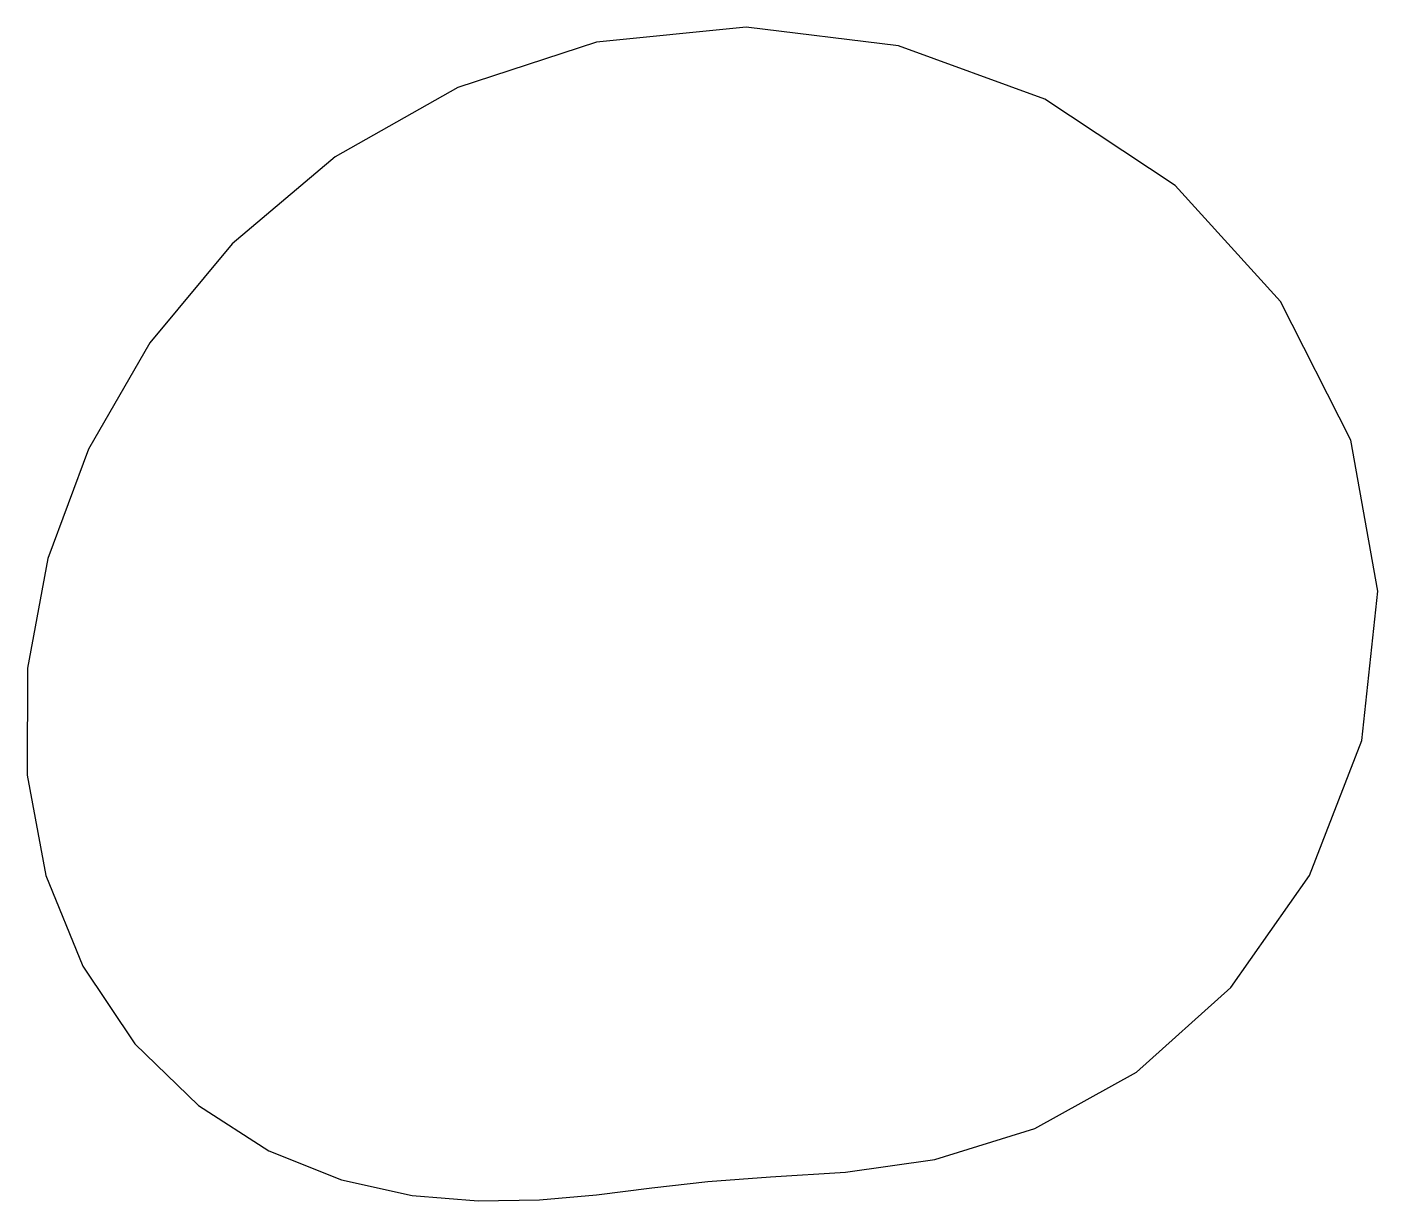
# Model space of a CAD drawing. Header units: metres. Extents: x -56 to 77, y -32 to 84.
import ezdxf

# ---------------------------------------------------------------- set-up
doc = ezdxf.new("R2010")
doc.units = ezdxf.units.M

msp = doc.modelspace()

# ---------------------------------------------------------------- linework, layer by layer
for p, q in [((14.73, 83.52), (0, 82.02)), ((29.73, 81.68), (14.73, 83.52)), ((0, 82.02), (-13.68, 77.56)), ((44.12, 76.42), (29.73, 81.68)), ((-13.68, 77.56), (-25.74, 70.73)), ((56.98, 67.91), (44.12, 76.42)), ((-25.74, 70.73), (-35.89, 62.17)), ((67.35, 56.51), (56.98, 67.91)), ((-35.89, 62.17), (-43.99, 52.43)), ((74.25, 42.87), (67.35, 56.51)), ((-43.99, 52.43), (-50.03, 41.98)), ((76.94, 28), (74.25, 42.87)), ((-50.03, 41.98), (-54.04, 31.2)), ((-54.04, 31.2), (-56.05, 20.4)), ((75.35, 13.29), (76.94, 28)), ((-56.05, 20.4), (-56.09, 9.89)), ((70.18, 0), (75.35, 13.29)), ((-56.09, 9.89), (-54.23, 0)), ((-54.23, 0), (-50.61, -8.92)), ((62.46, -11.01), (70.18, 0)), ((-50.61, -8.92), (-45.48, -16.55)), ((53.16, -19.35), (62.46, -11.01)), ((-45.48, -16.55), (-39.21, -22.64)), ((43.15, -24.91), (53.16, -19.35)), ((-39.21, -22.64), (-32.27, -27.08)), ((33.31, -27.95), (43.15, -24.91)), ((-32.27, -27.08), (-25.13, -29.94)), ((17.12, -29.66), (24.5, -29.2)), ((24.5, -29.2), (33.31, -27.95)), ((-25.13, -29.94), (-18.18, -31.48)), ((5.42, -30.73), (10.95, -30.1)), ((10.95, -30.1), (17.12, -29.66)), ((-18.18, -31.48), (-11.66, -32.03)), ((-11.66, -32.03), (-5.63, -31.92)), ((-5.63, -31.92), (0, -31.42)), ((0, -31.42), (5.42, -30.73))]:
    msp.add_line(p, q)

doc.saveas('drawing.dxf')
